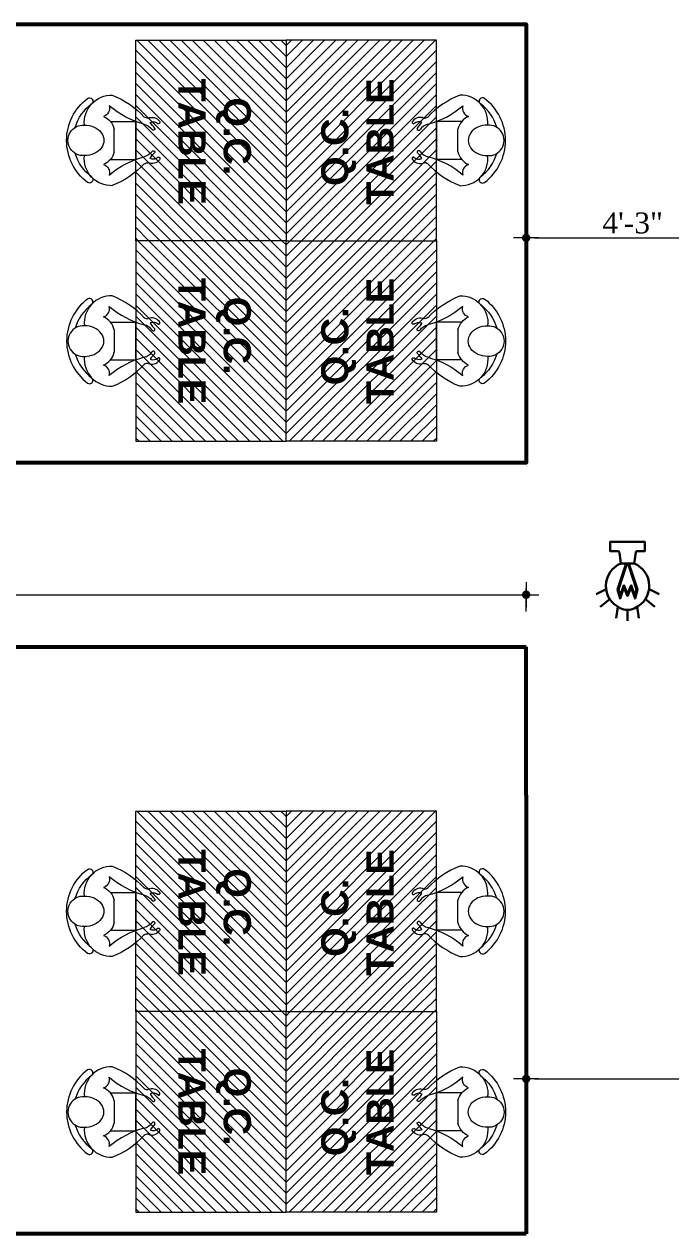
# Model space of a CAD drawing. Header units: inches. Extents: x -250485 to 735580, y -140410 to 288049.
# Drawn here: x 35181.8 to 35336.7, y 21481.6 to 21771.1 of the extents above; entities that cross this region are included whole.
import ezdxf

# ---------------------------------------------------------------- set-up
doc = ezdxf.new("R2010")
doc.units = ezdxf.units.IN
doc.header["$MEASUREMENT"] = 0
doc.header["$PDMODE"] = 35
doc.layers.get('0').update_dxf_attribs({"lineweight": 0})
doc.layers.get('Defpoints').update_dxf_attribs({"lineweight": 0})
for name, color, linetype, lineweight in [('Emergency Light', 251, 'Continuous', 15), ('Layer1', 134, 'Continuous', 0), ('MAN', 215, 'Continuous', 0), ('Table', 244, 'Continuous', 0), ('TEXT-1', 7, 'Continuous', 0), ('wall', 7, 'Continuous', 0)]:
    doc.layers.add(name, color=color, linetype=linetype, lineweight=lineweight)
doc.styles.add('REG', font='times.ttf')
doc.styles.get("Standard").update_dxf_attribs({"font": 'arialbd.ttf', "height": 24})
doc.dimstyles.new('Dim-Pres', dxfattribs={"dimtxt": 5.5, "dimasz": 2, "dimexe": 1.5, "dimexo": 1.5, "dimgap": 1, "dimtad": 3, "dimdec": 0, "dimzin": 3, "dimdsep": 46, "dimlunit": 4, "dimtxsty": 'REG', "dimblk": 'point', "dimcen": 2, "dimclrd": 256, "dimclre": 256, "dimclrt": 7, "dimadec": 0, "dimazin": 0, "dimtfac": 0.75, "dimtdec": 0, "dimtmove": 1, "dimatfit": 3, "dimldrblk": 'point', "dimfxl": 0, "dimtolj": 1, "dimtzin": 0, "dimlwd": -1, "dimlwe": -1, "dimarcsym": 1})
pattern_1 = [(134.9999999999999, (57435.15595993333, 59187.12283266065), (-1.325825214724777, -1.325825214724775), [])]
pattern_2 = [(45.00000000000006, (13053.94937438225, 59187.12283266065), (1.325825214724777, -1.325825214724775), [])]
pattern_3 = [(134.9999999999999, (57435.15595993333, 59002.62283266065), (-1.325825214724777, -1.325825214724775), [])]
pattern_4 = [(45.00000000000006, (13053.94937438225, 59002.62283266065), (1.325825214724777, -1.325825214724775), [])]

# ---------------------------------------------------------------- blocks, each defined once
blk = doc.blocks.new('A$C0A385B62')
at = {"layer": 'MAN'}
for p, q in [((12.80305191420848, 13.80214196451243), (5.246626955540705, 13.80214196451243)), ((5.246626955540705, 8.742395382917035), (5.246626955540705, 13.80214196451243)), ((12.80305191420848, 8.742395382917035), (12.80305191420848, 13.80214196451243)), ((6.784432283155183, 9.500194757591544), (11.265246586594, 9.500194757591544))]:
    blk.add_line(p, q, dxfattribs=at)
for centre, major_axis, ratio, start_param, end_param in [((6.291864998795062, 17.02653517760746), (1.330345823937488, -1.330345823937491), 0.9999999999977816, 3.011755567882602, 4.336791129735035), ((5.391966378050707, 18.34442382934912), (0.2134425236567027, 0.2134425236567026), 0.9999999999974256, -0.9903661476277168, 1.743844077507616), ((6.722268590692692, 17.28868438648033), (1.014736198392688, 1.014736198392687), 0.9999999999994011, 1.590736801762065, 2.798432656722235), ((3.039559556335007, 20.8822419551766), (3.420265618158865, 3.420265618158862), 0.9999999999710878, 4.442781796797042, 4.759624155095366), ((8.738014996295531, 14.61653963441176), (2.185140766254475, -2.18514076625448), 0.9999999999983836, 3.016096205032031, 3.635716174250643), ((6.683346309542682, 17.32390668227572), (0.2195165364007317, -0.2195165364007318), 0.9999999999550492, 6.040082380256673, 8.853084092341538), ((11.3663325602065, 17.32390668227572), (0.2195165364007318, 0.2195165364007317), 0.9999999999550492, 0.5716938684278416, 3.384695580512707), ((9.311663873453654, 14.61653963441176), (2.185140766254467, 2.185140766254466), 0.999999999996424, -0.4941235206615008, 0.1254964485580055), ((53.02784726960453, 68.45595026975613), (46.44218521651676, -46.44218521651679), 0.9999999991443549, 4.81195643080859, 4.835193538654237), ((12.65771249169847, 18.34442382934912), (0.2134425236567026, -0.2134425236567027), 0.9999999999974256, 1.397748576082175, 4.131958801217509), ((11.32741027905649, 17.28868438648033), (1.014736198392089, 1.014736198392089), 0.9999999999994885, -1.227636329928234, -0.0199404749671928), ((11.75781387095412, 17.02653517760746), (1.330345823936892, 1.33034582393689), 0.9999999999985387, -1.195198476144889, 0.1298370857076663), ((16.25948536622672, 2.738926605114556), (12.32887152460413, 12.32887152460411), 0.9999999999998435, 1.534760500018879, 1.981494527452173), ((-10.8353074302031, 19.75662907895139), (12.12609851486674, 12.12609851486672), 0.9999999999981142, -1.50016072850486, -1.035996806125609), ((3.521507891495275, 16.15331630651462), (0.7438983915993324, -0.7438983915993334), 0.999999999998362, 0.1201904508699337, 0.9031787789964641), ((28.88498629995229, 19.75662907895139), (12.12609851483914, 12.12609851483913), 0.9999999999973719, 2.606793132918306, 3.070957055299133), ((14.52817097825391, 16.15331630651462), (0.7438983915994333, 0.7438983915994326), 0.9999999999981568, 2.23841387459333, 3.021402202719569), ((1.823762386735323, 2.738926605114556), (12.32887152460242, 12.32887152460241), 0.9999999999992137, -0.4106982006575655, 0.0360358267760297), ((5.405420545281231, 8.934852985392807), (3.824465016098026, -3.824465016098032), 0.9999999999988436, 3.892703976422086, 5.607303683974293), ((2.58651944003577, 6.861145151346589), (1.216868306365082, 1.21686830636508), 0.9999999999942101, -0.4917908428322868, 1.062111035292349), ((7.560825747681518, 5.985419404034928), (2.545234036173748, 2.545234036173744), 0.9999999999964052, 1.002801220004055, 1.96460807070512), ((9.041623876484664, 3.602354411410942), (1.943723e-10, 3.839603214756363), 0.7931162535891396, 4.700072118899566, 7.865365617326588), ((10.48885312206766, 5.985419404034928), (2.545234036164584, 2.545234036164582), 0.9999999999986894, -0.393811743911866, 0.5679951067929987), ((12.64425832446068, 8.934852985392807), (3.824465016096659, 3.824465016096656), 0.999999999998776, 3.823709888529261, 5.53207398434725), ((15.46315942971341, 6.861145151346589), (1.216868306364642, -1.216868306364644), 0.9999999999951636, 2.079481618297084, 3.63338349642168), ((1.210265428893761, 4.563088716834045), (0.4857340215551655, -0.4857340215551659), 0.9999999999895796, 1.452985512981384, 4.552068611643997), ((9.063361561591591, 10.50550035794413), (6.477965783192783, -6.47796578319279), 0.9999999999952726, 4.573278415513708, 5.207423431160726), ((9.02666349798892, 10.50551949737974), (6.477965783163669, -6.477965783163672), 0.9999999999950769, 5.787107780630661, 6.421252796283351), ((16.87070936117016, 4.575413284820115), (0.4752786104991503, 0.4752786104991493), 0.9999999999965778, -1.432728837689081, 1.708863815900708), ((9.02666349798892, 10.50551949737974), (7.428523004162264, 7.428523004162253), 0.999999999999676, 3.004593134476285, 4.850456469487568), ((9.04147259880483, 3.328248395865101), (2.159226453879345, -2.159226453879349), 0.9999999999947417, 3.851468289501696, 7.142929779361948)]:
    blk.add_ellipse(centre, major_axis=major_axis, ratio=ratio, start_param=start_param, end_param=end_param, dxfattribs=at)
blk = doc.blocks.new('A$C16DB04AD')
at = {"layer": 'Emergency Light', "color": 154, "lineweight": 30}
for p, q in [((-6.537825528983376, -14.3932823043433), (-9.586205916086328, -15.97797261748929)), ((6.53782552893972, -14.3932823043433), (9.58620591602812, -15.97797261748929)), ((-5.430884954985231, -17.39914926863275), (-8.325307155027986, -19.7678718053503)), ((5.430884954927024, -17.39914926863275), (8.32530715498433, -19.7678718053503)), ((-2.947855078673456, -19.77826723671751), (-3.460393636632944, -23.21708098362433)), ((-2.91038304567337e-11, -20.70360844238894), (-2.91038304567337e-11, -24)), ((2.9478550786298, -19.77826723671751), (3.460393636589288, -23.21708098362433))]:
    blk.add_line(p, q, dxfattribs=at)
blk.add_lwpolyline([(-1.99680266190262, -6.567560826137196), (-2.489697232274921, -3.279178763215896, 0.3712780056704896), (-2.944603238065611, -2.887376694125123), (-5.249217542688712, -2.887376694125123), (-5.249217542688712, 0), (5.249217542688712, 0), (5.249217542688712, -2.887376694125123), (2.944603238065611, -2.887376694125123, 0.3712780056704896), (2.489697232274921, -3.279178763215896), (1.99680266190262, -6.567560826137196)], format="xyb", dxfattribs=at)
at = {"layer": 'Emergency Light', "color": 1, "lineweight": 30}
blk.add_lwpolyline([(-0.4329040910961339, -6.573705076996703), (-3.010552231469774, -14.48153607931454), (-2.28318827264593, -17.27446631714702), (-1.096346872873255, -13.9076215242967), (0, -16.50271311466349), (1.096346872873255, -13.9076215242967), (2.283188272660482, -17.27446631714702), (3.010552231469774, -14.48153607931454), (0.4273372012394248, -6.573705076996703)], dxfattribs=at)
blk.add_lwpolyline([(0.4273372012394248, -7.282025628781412, 0.6903614861504281), (-0.4329040910961339, -7.282025628781412), (-2.747414040059084, -14.4957025636686), (-2.247088542950223, -16.41685110662365), (-1.117494048405206, -13.21240496687824), (0, -15.85755266516935), (1.117494048405206, -13.21240496687824), (2.247088542950223, -16.41685110662365), (2.747414040073636, -14.4957025636686), (0.4273372012394248, -7.282025628781412)], format="xyb", dxfattribs=at)
at = {"layer": 'Emergency Light', "color": 154, "lineweight": 30}
blk.add_lwpolyline([(-2.021739374991739, -6.577722929127049), (1.99680266190262, -6.567560826137196)], dxfattribs=at)
for centre, radius, start, end in [((0.7757337109651417, -13.40674541570479), 7.379797001880024, 112.0671366794404, 245.9766584055333), ((-0.7757337109651417, -13.40674541570479), 7.379797001880024, 294.0233415944667, 67.93286331978692), ((-2.91038304567337e-11, -15.96131014602724), 4.742298296318141, 241.9689034068913, 298.0310965931087)]:
    blk.add_arc(centre, radius, start, end, dxfattribs=at)
blk = doc.blocks.new('dot')
at = {"color": 4}
for p, q in [((0, 1.5), (0, -1.5)), ((-1.5, 0), (1.5, 0))]:
    blk.add_line(p, q, dxfattribs=at)
at = {"color": 6, "const_width": 0.5}
blk.add_lwpolyline([(-0.25, 0, 1), (0.25, 0, 1)], format="xyb", close=True, dxfattribs=at)
blk = doc.blocks.new('point')
blk.add_blockref('dot', (0, 0))
blk = doc.blocks.new('*D763')
at = {"layer": 'Defpoints', "color": 0, "ltscale": 30, "transparency": 16777216}
for p in [(35302.0708619264, 21634.54356275065), (34383.07078644198, 21622.08700377202), (35302.0708619264, 21622.08700377202)]:
    blk.add_point(p, dxfattribs=at)
at = {"layer": 'Layer1', "ltscale": 30, "transparency": 16777216}
for p, q in [((34383.07078644198, 21630.54356275065), (34383.07078644198, 21636.04356275065)), ((34385.07078644198, 21634.54356275065), (35300.0708619264, 21634.54356275065)), ((35302.0708619264, 21630.54356275065), (35302.0708619264, 21636.04356275065))]:
    blk.add_line(p, q, dxfattribs=at)
at = {"layer": 'Layer1', "ltscale": 30, "transparency": 16777216, "xscale": 2, "yscale": 2, "zscale": 2, "rotation": 180}
blk.add_blockref('point', (34383.07078644198, 21634.54356275065), dxfattribs=at)
at = {"layer": 'Layer1', "ltscale": 30, "transparency": 16777216, "xscale": 2, "yscale": 2, "zscale": 2}
blk.add_blockref('point', (35302.0708619264, 21634.54356275065), dxfattribs=at)
at = {"layer": 'Layer1', "color": 7, "ltscale": 30, "transparency": 16777216, "insert": (34842.57082418419, 21638.094031388), "char_height": 5, "attachment_point": 5, "style": 'REG'}
blk.add_mtext('\\A1;76\'-7"', dxfattribs=at)
blk = doc.blocks.new('*D765')
at = {"layer": 'Defpoints', "color": 0, "ltscale": 30, "transparency": 16777216}
for p in [(35302.0708619264, 21718.58960848792), (35353.07078644197, 21719.950180621), (35353.07078644197, 21718.58960848792)]:
    blk.add_point(p, dxfattribs=at)
at = {"layer": 'Layer1', "ltscale": 30, "transparency": 16777216}
for p, q in [((35302.0708619264, 21719.950180621), (35302.0708619264, 21721.450180621)), ((35353.07078644197, 21719.950180621), (35353.07078644197, 21721.450180621)), ((35304.0708619264, 21719.950180621), (35351.07078644197, 21719.950180621))]:
    blk.add_line(p, q, dxfattribs=at)
at = {"layer": 'Layer1', "ltscale": 30, "transparency": 16777216, "xscale": 2, "yscale": 2, "zscale": 2, "rotation": 180}
blk.add_blockref('point', (35302.0708619264, 21719.950180621), dxfattribs=at)
at = {"layer": 'Layer1', "ltscale": 30, "transparency": 16777216, "xscale": 2, "yscale": 2, "zscale": 2}
blk.add_blockref('point', (35353.07078644197, 21719.950180621), dxfattribs=at)
at = {"layer": 'Layer1', "color": 7, "ltscale": 30, "transparency": 16777216, "insert": (35327.57082418419, 21723.49343945301), "char_height": 5, "attachment_point": 5, "style": 'REG'}
blk.add_mtext('\\A1;4\'-3"', dxfattribs=at)
blk = doc.blocks.new('*D778')
at = {"layer": 'Defpoints', "color": 0, "ltscale": 30, "transparency": 16777216}
for p in [(35302.0708619264, 21518.69712678503), (35517.07078644198, 21518.69712678503), (35517.07078644198, 21518.69712678503)]:
    blk.add_point(p, dxfattribs=at)
at = {"layer": 'Layer1', "ltscale": 30, "transparency": 16777216}
for p, q in [((35302.0708619264, 21518.69712678503), (35302.0708619264, 21520.19712678503)), ((35304.0708619264, 21518.69712678503), (35515.07078644198, 21518.69712678503)), ((35517.07078644198, 21518.69712678503), (35517.07078644198, 21520.19712678503))]:
    blk.add_line(p, q, dxfattribs=at)
at = {"layer": 'Layer1', "ltscale": 30, "transparency": 16777216, "xscale": 2, "yscale": 2, "zscale": 2, "rotation": 180}
blk.add_blockref('point', (35302.0708619264, 21518.69712678503), dxfattribs=at)
at = {"layer": 'Layer1', "ltscale": 30, "transparency": 16777216, "xscale": 2, "yscale": 2, "zscale": 2}
blk.add_blockref('point', (35517.07078644198, 21518.69712678503), dxfattribs=at)
at = {"layer": 'Layer1', "color": 7, "ltscale": 30, "transparency": 16777216, "insert": (35409.57082418419, 21522.24759542238), "char_height": 5, "attachment_point": 5, "style": 'REG'}
blk.add_mtext('\\A1;17\'-11"', dxfattribs=at)

msp = doc.modelspace()

# ---------------------------------------------------------------- hatches: boundary and pattern name
at = {"layer": 'Table'}
h = msp.add_hatch(dxfattribs=at)
h.set_pattern_fill('ANSI31', scale=15, angle=-270.0000000000001, style=0)
h.set_pattern_definition(pattern_1)
h.paths.add_polyline_path([(35244.5526671578, 21767.26191675687), (35244.5526671578, 21719.26191675687), (35208.5526671578, 21719.26191675687), (35208.5526671578, 21767.26191675687)])
h.paths.add_polyline_path([(35215.23686302939, 21758.84394783056), (35215.23668334104, 21726.82723568919), (35239.46462786089, 21726.82709971398), (35239.46480754923, 21758.84381185535)], flags=24)
h = msp.add_hatch(dxfattribs=at)
h.set_pattern_fill('ANSI31', scale=15, angle=-270.0000000000001, style=0)
h.set_pattern_definition(pattern_2)
h.paths.add_polyline_path([(35244.5526671578, 21767.26191675687), (35244.5526671578, 21719.26191675687), (35280.55266715778, 21719.26191675687), (35280.55266715778, 21767.26191675687)])
h.paths.add_polyline_path([(35273.86864943172, 21727.10213336995), (35273.86846974339, 21759.11884551133), (35249.64052522353, 21759.11870953612), (35249.64070491186, 21727.10199739475)], flags=24)
h = msp.add_hatch(dxfattribs=at)
h.set_pattern_fill('ANSI31', scale=15, angle=-270.0000000000001, style=0)
h.set_pattern_definition(pattern_1)
h.paths.add_polyline_path([(35244.5526671578, 21671.26191675687), (35244.5526671578, 21719.26191675687), (35208.5526671578, 21719.26191675687), (35208.5526671578, 21671.26191675687)])
h.paths.add_polyline_path([(35215.23686302939, 21711.13284390691), (35215.23668334104, 21679.11613176554), (35239.46462786089, 21679.11599579034), (35239.46480754923, 21711.13270793171)], flags=24)
h = msp.add_hatch(dxfattribs=at)
h.set_pattern_fill('ANSI31', scale=15, angle=-270.0000000000001, style=0)
h.set_pattern_definition(pattern_2)
h.paths.add_polyline_path([(35244.5526671578, 21671.26191675687), (35244.5526671578, 21719.26191675687), (35280.55266715778, 21719.26191675687), (35280.55266715778, 21671.26191675687)])
h.paths.add_polyline_path([(35273.86864943172, 21679.39102944631), (35273.86846974339, 21711.40774158768), (35249.64052522353, 21711.40760561248), (35249.64070491186, 21679.3908934711)], flags=24)
h = msp.add_hatch(dxfattribs=at)
h.set_pattern_fill('ANSI31', scale=15, angle=-270.0000000000001, style=0)
h.set_pattern_definition(pattern_3)
h.paths.add_polyline_path([(35244.5526671578, 21582.76191675687), (35244.5526671578, 21534.76191675687), (35208.5526671578, 21534.76191675687), (35208.5526671578, 21582.76191675687)])
h.paths.add_polyline_path([(35215.23686302939, 21574.34394783056), (35215.23668334104, 21542.32723568919), (35239.46462786089, 21542.32709971398), (35239.46480754923, 21574.34381185535)], flags=24)
h = msp.add_hatch(dxfattribs=at)
h.set_pattern_fill('ANSI31', scale=15, angle=-270.0000000000001, style=0)
h.set_pattern_definition(pattern_4)
h.paths.add_polyline_path([(35244.5526671578, 21582.76191675687), (35244.5526671578, 21534.76191675687), (35280.55266715778, 21534.76191675687), (35280.55266715778, 21582.76191675687)])
h.paths.add_polyline_path([(35273.86864943172, 21542.60213336995), (35273.86846974339, 21574.61884551133), (35249.64052522353, 21574.61870953612), (35249.64070491186, 21542.60199739475)], flags=24)
h = msp.add_hatch(dxfattribs=at)
h.set_pattern_fill('ANSI31', scale=15, angle=-270.0000000000001, style=0)
h.set_pattern_definition(pattern_3)
h.paths.add_polyline_path([(35244.5526671578, 21486.76191675687), (35244.5526671578, 21534.76191675687), (35208.5526671578, 21534.76191675687), (35208.5526671578, 21486.76191675687)])
h.paths.add_polyline_path([(35215.23686302939, 21526.63284390691), (35215.23668334104, 21494.61613176554), (35239.46462786089, 21494.61599579034), (35239.46480754923, 21526.63270793171)], flags=24)
h = msp.add_hatch(dxfattribs=at)
h.set_pattern_fill('ANSI31', scale=15, angle=-270.0000000000001, style=0)
h.set_pattern_definition(pattern_4)
h.paths.add_polyline_path([(35244.5526671578, 21486.76191675687), (35244.5526671578, 21534.76191675687), (35280.55266715778, 21534.76191675687), (35280.55266715778, 21486.76191675687)])
h.paths.add_polyline_path([(35273.86864943172, 21494.89102944631), (35273.86846974339, 21526.90774158768), (35249.64052522353, 21526.90760561248), (35249.64070491186, 21494.8908934711)], flags=24)

# ---------------------------------------------------------------- linework, layer by layer
at = {"layer": 'Table', "color": 7}
for points in [[(35244.5526671578, 21767.26191675687), (35244.5526671578, 21719.26191675687), (35208.5526671578, 21719.26191675687), (35208.5526671578, 21767.26191675687)], [(35244.5526671578, 21767.26191675687), (35244.5526671578, 21719.26191675687), (35280.55266715778, 21719.26191675687), (35280.55266715778, 21767.26191675687)], [(35244.5526671578, 21671.26191675687), (35244.5526671578, 21719.26191675687), (35208.5526671578, 21719.26191675687), (35208.5526671578, 21671.26191675687)], [(35244.5526671578, 21671.26191675687), (35244.5526671578, 21719.26191675687), (35280.55266715778, 21719.26191675687), (35280.55266715778, 21671.26191675687)], [(35244.5526671578, 21582.76191675687), (35244.5526671578, 21534.76191675687), (35208.5526671578, 21534.76191675687), (35208.5526671578, 21582.76191675687)], [(35244.5526671578, 21582.76191675687), (35244.5526671578, 21534.76191675687), (35280.55266715778, 21534.76191675687), (35280.55266715778, 21582.76191675687)], [(35244.5526671578, 21486.76191675687), (35244.5526671578, 21534.76191675687), (35208.5526671578, 21534.76191675687), (35208.5526671578, 21486.76191675687)], [(35244.5526671578, 21486.76191675687), (35244.5526671578, 21534.76191675687), (35280.55266715778, 21534.76191675687), (35280.55266715778, 21486.76191675687)]]:
    msp.add_lwpolyline(points, close=True, dxfattribs=at)
at = {"layer": 'wall', "color": 75, "lineweight": 53, "ltscale": 100000}
for p, q in [((35302.0708619264, 21586.58700377202), (35302.0708619264, 21481.59221320383)), ((35302.0708619264, 21481.59221320383), (34383.07078644198, 21481.59221320383))]:
    msp.add_line(p, q, dxfattribs=at)
msp.add_lwpolyline([(34377.07078644198, 21771.08700377202), (35302.0708619264, 21771.08700377202), (35302.0708619264, 21666.09221320383), (34377.07078644198, 21666.09221320383)], close=True, dxfattribs=at)
for points in [[(34383.07078644198, 21622.08700377202), (35302.0708619264, 21622.08700377202)], [(35302.0708619264, 21586.58700377202), (35302.0708619264, 21622.08700377202)]]:
    msp.add_lwpolyline(points, dxfattribs=at)

# ---------------------------------------------------------------- block references
at = {"layer": 'Emergency Light', "lineweight": 30, "xscale": 0.7868064756185049, "yscale": 0.7868064756185049, "zscale": 0.7868064756213451}
msp.add_blockref('A$C16DB04AD', (35326.35036365155, 21647.20884619126), dxfattribs=at)
at = {"layer": 'wall', "color": 7, "yscale": 1.199999999997089, "zscale": 1.199999999999999}
for p, xscale, rotation in [((35191.99009680039, 21732.43210943505), -1.199999999997089, 270), ((35297.1152375152, 21732.43210943505), 1.199999999997089, 90), ((35191.99009680039, 21706.0917240787), 1.199999999997089, 270), ((35297.1152375152, 21706.0917240787), -1.199999999997089, 90), ((35191.99009680039, 21547.93210943504), -1.199999999997089, 270), ((35297.1152375152, 21547.93210943504), 1.199999999997089, 90), ((35191.99009680039, 21521.5917240787), 1.199999999997089, 270), ((35297.1152375152, 21521.5917240787), -1.199999999997089, 90)]:
    msp.add_blockref('A$C0A385B62', p, dxfattribs=dict(at, xscale=xscale, rotation=rotation))

# ---------------------------------------------------------------- texts
at = {"layer": 'TEXT-1', "color": 7, "ltscale": 0.25, "char_height": 6.5, "width": 25.43365814168357, "attachment_point": 8}
for insert, rotation in [((35218.78605772191, 21742.97302068052), 269.99967843720754), ((35270.31927659368, 21742.97302068052), 90.00032156279244), ((35218.78605772191, 21695.26191675687), 269.99967843720754), ((35270.31927659368, 21695.26191675687), 90.00032156279244), ((35218.78605772191, 21558.47302068052), 269.99967843720754), ((35270.31927659368, 21558.47302068052), 90.00032156279244), ((35218.78605772191, 21510.76191675687), 269.99967843720754), ((35270.31927659368, 21510.76191675687), 90.00032156279244)]:
    msp.add_mtext('Q.C.  TABLE', dxfattribs=dict(at, insert=insert, rotation=rotation))

# ---------------------------------------------------------------- dimensions: what is measured, and where the dimension line sits
at = {"layer": 'Layer1', "ltscale": 30}
for base, p1, p2, picture, middle in [((35353.07078644197, 21719.950180621), (35302.0708619264, 21718.58960848792), (35353.07078644197, 21718.58960848792), '*D765', (35327.57082418419, 21723.49343945301)), ((35302.0708619264, 21634.54356275065), (34383.07078644198, 21622.08700377202), (35302.0708619264, 21622.08700377202), '*D763', (34842.57082418419, 21638.094031388)), ((35517.07078644198, 21518.69712678503), (35302.0708619264, 21518.69712678503), (35517.07078644198, 21518.69712678503), '*D778', (35409.57082418419, 21522.24759542238))]:
    dim = msp.add_linear_dim(base=base, p1=p1, p2=p2, dimstyle='Dim-Pres', override={"dimtxt": 5, "dimfxl": 4, "dimfxlon": 1}, dxfattribs=at)
    dim.commit()
    dim.dimension.update_dxf_attribs({"geometry": picture, "text_midpoint": middle})

doc.saveas('drawing.dxf')
